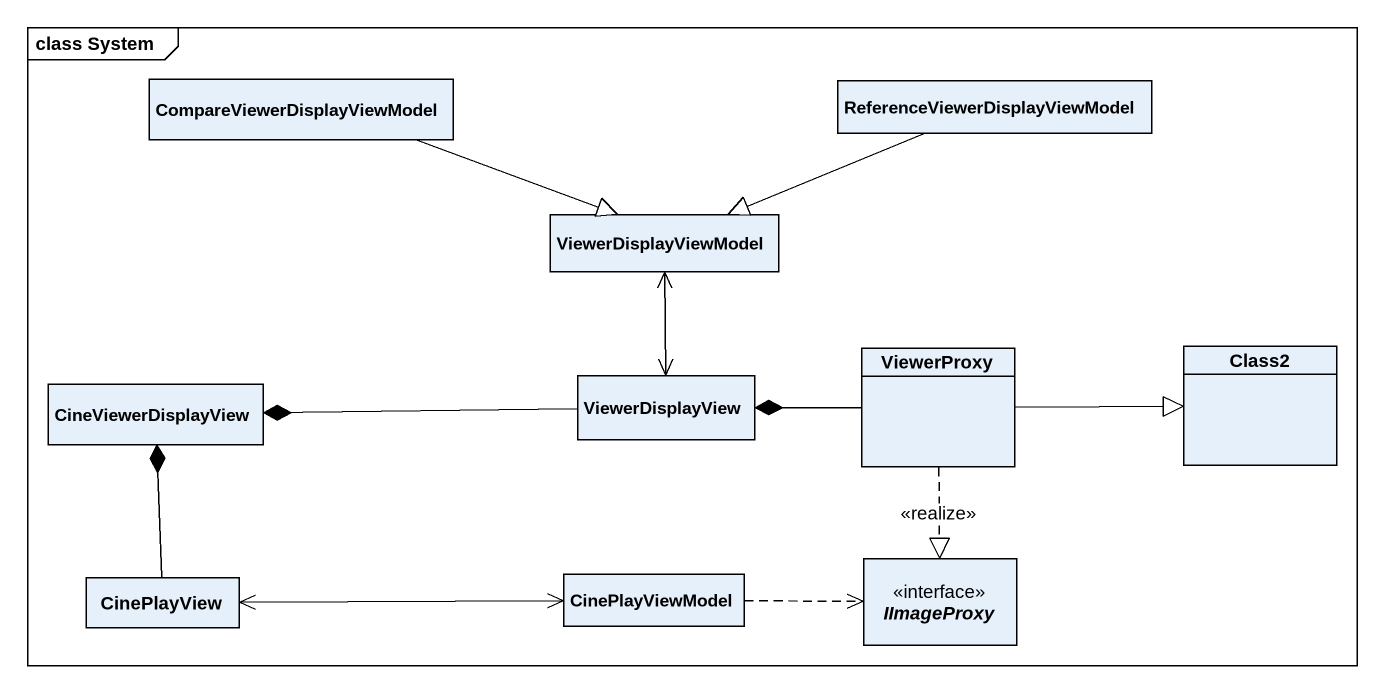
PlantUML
@startuml
mainframe class System
hide circle
hide empty members
class "CompareViewerDisplayViewModel" as CompareViewerDisplayViewMode
class "ReferenceViewerDisplayViewModel" as ReferenceViewerDisplayViewMo
class ViewerDisplayViewModel
class Class2
class CineViewerDisplayView
class ViewerDisplayView
class ViewerProxy
class CinePlayView
class CinePlayViewModel
interface IImageProxy <<interface>>
CompareViewerDisplayViewMode -right-|> ViewerDisplayViewModel
ReferenceViewerDisplayViewMo -left-|> ViewerDisplayViewModel
ViewerDisplayViewModel --> ViewerDisplayView
ViewerDisplayView -up-> ViewerDisplayViewModel
ViewerDisplayView -left-* CineViewerDisplayView
ViewerProxy -right-|> Class2
ViewerProxy -left-* ViewerDisplayView
ViewerProxy ..|> IImageProxy : <<realize>>
CinePlayView -up-* CineViewerDisplayView
CinePlayView -right-> CinePlayViewModel
CinePlayViewModel -left-> CinePlayView
CinePlayViewModel .right.> IImageProxy
@enduml
